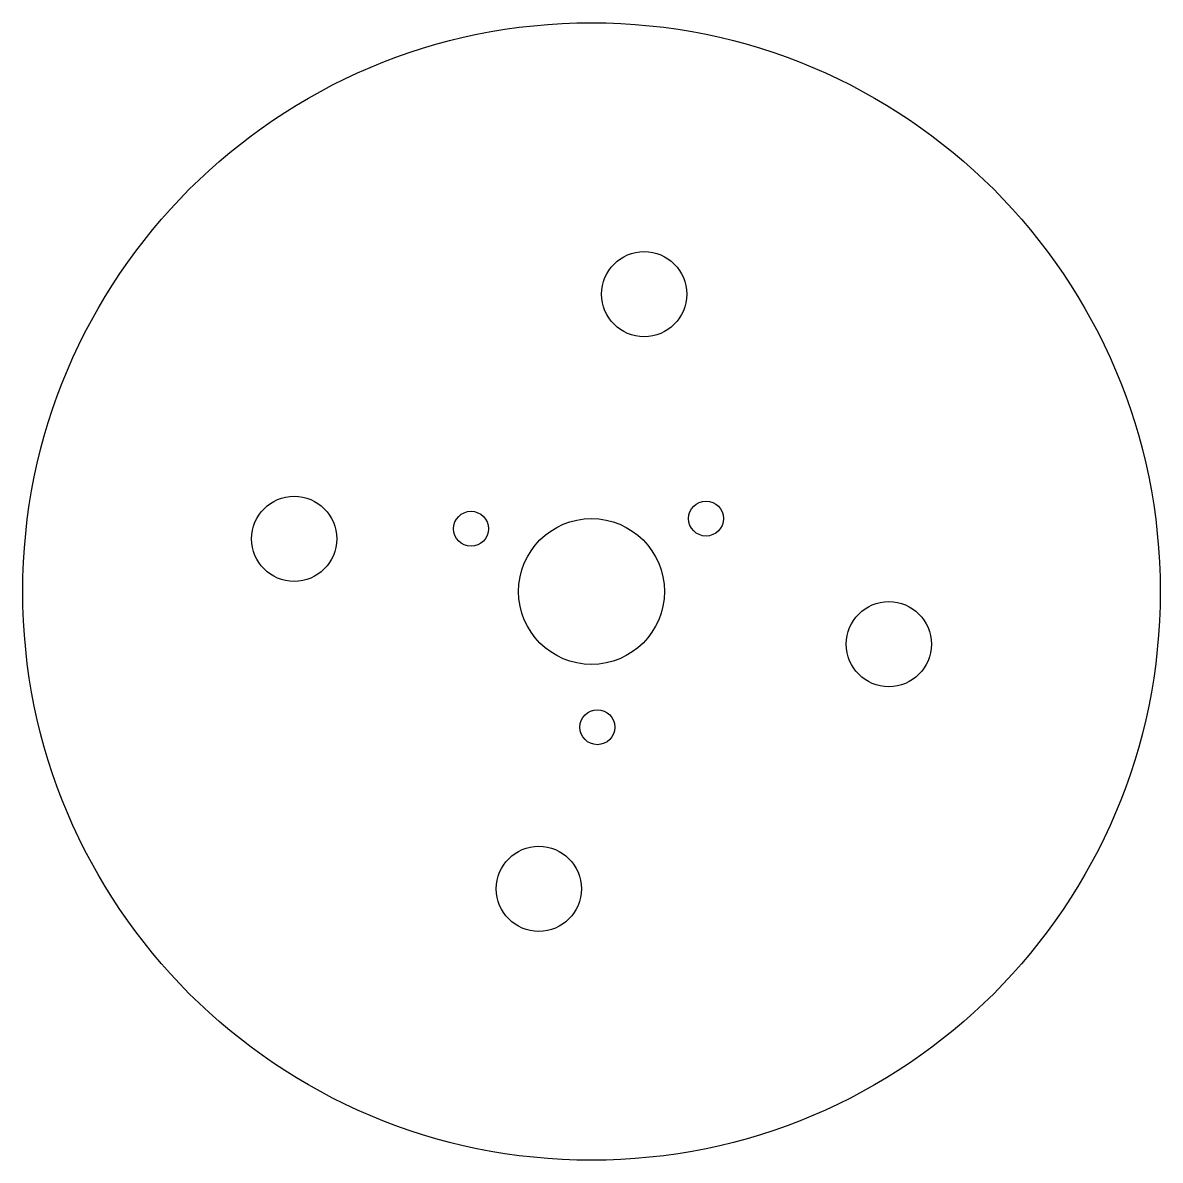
# Model space of a CAD drawing. Extents: x -0.97 to 0.97, y -0.97 to 0.97.
import ezdxf

# ---------------------------------------------------------------- set-up
doc = ezdxf.new("R2010")
doc.units = 0
doc.layers.get('0').update_dxf_attribs({"linetype": 'CONTINUOUS'})

msp = doc.modelspace()

# ---------------------------------------------------------------- linework, layer by layer
for centre, radius in [((0, 0), 0.975), ((0.0903, 0.5097), 0.073), ((-0.5097, 0.0903), 0.073), ((-0.2065, 0.1075), 0.03), ((0.1964, 0.1251), 0.03), ((0, 0), 0.125), ((0.5097, -0.0903), 0.073), ((0.0102, -0.2326), 0.03), ((-0.0903, -0.5097), 0.073)]:
    msp.add_circle(centre, radius)

doc.saveas('drawing.dxf')
